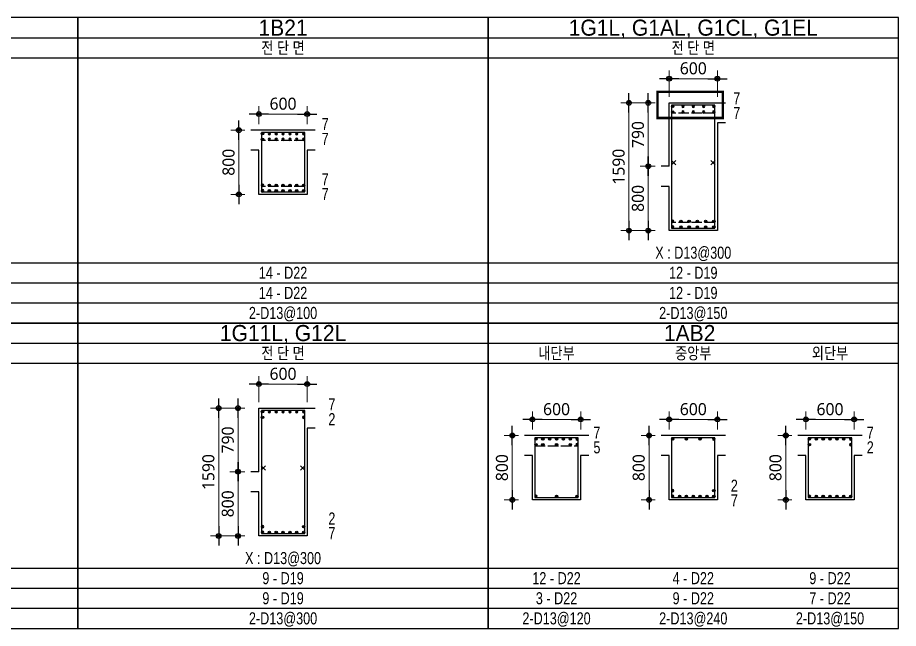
# Model space of a CAD drawing. Header units: millimetres. Extents: x 350420 to 672135, y -312840 to -44390.
# Drawn here: x 569840 to 580790, y -94550 to -86950 of the extents above; entities that cross this region are included whole.
import ezdxf
from ezdxf.enums import TextEntityAlignment as Align

# ---------------------------------------------------------------- set-up
doc = ezdxf.new("R2010")
doc.units = ezdxf.units.MM
doc.header["$LTSCALE"] = 65
doc.linetypes.add('HID', pattern=[2.5, 2, -0.5])
doc.layers.get('Defpoints').update_dxf_attribs({"color": 145})
for name, color, linetype in [('BAR', 2, 'Continuous'), ('BAR1', 3, 'Continuous'), ('BAR2', 3, 'HID'), ('BARR', 1, 'Continuous'), ('DIM', 7, 'Continuous'), ('LINE', 7, 'Continuous'), ('보', 4, 'Continuous')]:
    doc.layers.add(name, color=color, linetype=linetype)
doc.layers.add('TEXT', color=3, linetype='Continuous', lineweight=9)
doc.styles.add('돋음', font='Dotum.ttf')
doc.styles.add('맑은고딕', font='malgun.ttf')
doc.dimstyles.new('DIM_30', dxfattribs={"dimscale": 30, "dimtxt": 3, "dimasz": 1.2, "dimexe": 2, "dimexo": 1.5, "dimgap": 1, "dimtad": 1, "dimdec": 0, "dimdsep": 46, "dimtxsty": '맑은고딕', "dimblk1": 'DIMDOT', "dimblk2": 'DIMDOT', "dimsah": 1, "dimcen": 1, "dimdle": 2, "dimclrd": 7, "dimclre": 7, "dimclrt": 3, "dimadec": 0, "dimazin": 0, "dimtfac": 1, "dimtdec": 0, "dimtix": 1, "dimtmove": 2, "dimatfit": 3, "dimldrblk": 'DIMDOT', "dimfxl": 0, "dimtolj": 1, "dimarcsym": 0})

# ---------------------------------------------------------------- blocks, each defined once
blk = doc.blocks.new('DIMDOT')
at = {"layer": 'DIM', "linetype": 'Continuous'}
blk.add_line((-2, 0), (2, 0), dxfattribs=at)
for radius in [0.5, 0.25]:
    blk.add_circle((0, 0), radius, dxfattribs=at)
blk = doc.blocks.new('*D211')
at = {"layer": 'Defpoints', "color": 0, "transparency": 16777216}
for p in [(56609, -34274), (56609, -34474), (57209, -34474)]:
    blk.add_point(p, dxfattribs=at)
at = {"layer": 'DIM', "color": 7, "lineweight": -2, "transparency": 16777216}
for p, q in [((56609, -34399), (56609, -34174)), ((57209, -34399), (57209, -34174)), ((57149, -34274), (56669, -34274))]:
    blk.add_line(p, q, dxfattribs=at)
at = {"layer": 'DIM', "color": 7, "lineweight": -2, "transparency": 16777216, "xscale": 60, "yscale": 60, "zscale": 60, "rotation": 180}
blk.add_blockref('DIMDOT', (56609, -34274), dxfattribs=at)
at = {"layer": 'DIM', "color": 7, "lineweight": -2, "transparency": 16777216, "xscale": 60, "yscale": 60, "zscale": 60}
blk.add_blockref('DIMDOT', (57209, -34274), dxfattribs=at)
at = {"layer": 'DIM', "color": 3, "transparency": 16777216, "insert": (56909, -34146), "char_height": 150, "attachment_point": 5, "style": '맑은고딕'}
blk.add_mtext('\\A1;600', dxfattribs=at)
blk = doc.blocks.new('*D212')
at = {"layer": 'Defpoints', "color": 0, "transparency": 16777216}
for p in [(56509, -34474), (56359, -35274), (56509, -35274)]:
    blk.add_point(p, dxfattribs=at)
at = {"layer": 'DIM', "color": 7, "lineweight": -2, "transparency": 16777216}
for p, q in [((56434, -34474), (56259, -34474)), ((56359, -34534), (56359, -35214)), ((56434, -35274), (56259, -35274))]:
    blk.add_line(p, q, dxfattribs=at)
at = {"layer": 'DIM', "color": 7, "lineweight": -2, "transparency": 16777216, "xscale": 60, "yscale": 60, "zscale": 60}
for p, rotation in [((56359, -34474), 90), ((56359, -35274), 270)]:
    blk.add_blockref('DIMDOT', p, dxfattribs=dict(at, rotation=rotation))
at = {"layer": 'DIM', "color": 3, "transparency": 16777216, "insert": (56232, -34874), "char_height": 150, "attachment_point": 5, "rotation": 90, "style": '맑은고딕'}
blk.add_mtext('\\A1;800', dxfattribs=at)
blk = doc.blocks.new('BAR')
at = {"layer": 'BARR'}
h = blk.add_hatch(color=256, dxfattribs=at)
edge = h.paths.add_edge_path()
edge.add_arc((0, 0), 15, 0, 360)
blk.add_circle((0, 0), 15, dxfattribs=at)
blk = doc.blocks.new('*D219')
at = {"layer": 'Defpoints', "color": 0, "transparency": 16777216}
for p in [(65190, -34274), (65190, -34474), (65790, -34474)]:
    blk.add_point(p, dxfattribs=at)
at = {"layer": 'DIM', "color": 7, "lineweight": -2, "transparency": 16777216}
for p, q in [((65190, -34399), (65190, -34174)), ((65790, -34399), (65790, -34174)), ((65730, -34274), (65250, -34274))]:
    blk.add_line(p, q, dxfattribs=at)
at = {"layer": 'DIM', "color": 7, "lineweight": -2, "transparency": 16777216, "xscale": 60, "yscale": 60, "zscale": 60, "rotation": 180}
blk.add_blockref('DIMDOT', (65190, -34274), dxfattribs=at)
at = {"layer": 'DIM', "color": 7, "lineweight": -2, "transparency": 16777216, "xscale": 60, "yscale": 60, "zscale": 60}
blk.add_blockref('DIMDOT', (65790, -34274), dxfattribs=at)
at = {"layer": 'DIM', "color": 3, "transparency": 16777216, "insert": (65490, -34146), "char_height": 150, "attachment_point": 5, "style": '맑은고딕'}
blk.add_mtext('\\A1;600', dxfattribs=at)
blk = doc.blocks.new('*D220')
at = {"layer": 'Defpoints', "color": 0, "transparency": 16777216}
for p in [(65090, -34474), (64940, -35274), (65090, -35274)]:
    blk.add_point(p, dxfattribs=at)
at = {"layer": 'DIM', "color": 7, "lineweight": -2, "transparency": 16777216}
for p, q in [((65015, -34474), (64840, -34474)), ((64940, -34534), (64940, -35214)), ((65015, -35274), (64840, -35274))]:
    blk.add_line(p, q, dxfattribs=at)
at = {"layer": 'DIM', "color": 7, "lineweight": -2, "transparency": 16777216, "xscale": 60, "yscale": 60, "zscale": 60}
for p, rotation in [((64940, -34474), 90), ((64940, -35274), 270)]:
    blk.add_blockref('DIMDOT', p, dxfattribs=dict(at, rotation=rotation))
at = {"layer": 'DIM', "color": 3, "transparency": 16777216, "insert": (64813, -34874), "char_height": 150, "attachment_point": 5, "rotation": 90, "style": '맑은고딕'}
blk.add_mtext('\\A1;800', dxfattribs=at)
blk = doc.blocks.new('*D215')
at = {"layer": 'Defpoints', "color": 0, "transparency": 16777216}
for p in [(73425, -33834), (73425, -34134), (74025, -34134)]:
    blk.add_point(p, dxfattribs=at)
at = {"layer": 'DIM', "color": 7, "lineweight": -2, "transparency": 16777216}
for p, q in [((73425, -34059), (73425, -33734)), ((73965, -33834), (73485, -33834)), ((74025, -34059), (74025, -33734))]:
    blk.add_line(p, q, dxfattribs=at)
at = {"layer": 'DIM', "color": 7, "lineweight": -2, "transparency": 16777216, "xscale": 60, "yscale": 60, "zscale": 60, "rotation": 180}
blk.add_blockref('DIMDOT', (73425, -33834), dxfattribs=at)
at = {"layer": 'DIM', "color": 7, "lineweight": -2, "transparency": 16777216, "xscale": 60, "yscale": 60, "zscale": 60}
blk.add_blockref('DIMDOT', (74025, -33834), dxfattribs=at)
at = {"layer": 'DIM', "color": 3, "transparency": 16777216, "insert": (73725, -33706), "char_height": 150, "attachment_point": 5, "style": '맑은고딕'}
blk.add_mtext('\\A1;600', dxfattribs=at)
blk = doc.blocks.new('*D216')
at = {"layer": 'Defpoints', "color": 0, "transparency": 16777216}
for p in [(73325, -34134), (72925, -35724), (73325, -35724)]:
    blk.add_point(p, dxfattribs=at)
at = {"layer": 'DIM', "color": 7, "lineweight": -2, "transparency": 16777216}
for p, q in [((73250, -34134), (72825, -34134)), ((72925, -34194), (72925, -35664)), ((73250, -35724), (72825, -35724))]:
    blk.add_line(p, q, dxfattribs=at)
at = {"layer": 'DIM', "color": 7, "lineweight": -2, "transparency": 16777216, "xscale": 60, "yscale": 60, "zscale": 60}
for p, rotation in [((72925, -34134), 90), ((72925, -35724), 270)]:
    blk.add_blockref('DIMDOT', p, dxfattribs=dict(at, rotation=rotation))
at = {"layer": 'DIM', "color": 3, "transparency": 16777216, "insert": (72797, -34929), "char_height": 150, "attachment_point": 5, "rotation": 90, "style": '맑은고딕'}
blk.add_mtext('\\A1;1590', dxfattribs=at)
blk = doc.blocks.new('A$C16F83978')
at = {"layer": 'BAR1'}
for p, q in [((-27, -27), (27, 27)), ((27, -27), (-27, 27))]:
    blk.add_line(p, q, dxfattribs=at)
blk = doc.blocks.new('*D237')
at = {"layer": 'Defpoints', "color": 0, "transparency": 16777216}
for p in [(73325, -34924), (73165, -35724), (73325, -35724)]:
    blk.add_point(p, dxfattribs=at)
at = {"layer": 'DIM', "color": 7, "lineweight": -2, "transparency": 16777216}
for p, q in [((73250, -34924), (73065, -34924)), ((73165, -34984), (73165, -35664)), ((73250, -35724), (73065, -35724))]:
    blk.add_line(p, q, dxfattribs=at)
at = {"layer": 'DIM', "color": 7, "lineweight": -2, "transparency": 16777216, "xscale": 60, "yscale": 60, "zscale": 60}
for p, rotation in [((73165, -34924), 90), ((73165, -35724), 270)]:
    blk.add_blockref('DIMDOT', p, dxfattribs=dict(at, rotation=rotation))
at = {"layer": 'DIM', "color": 3, "transparency": 16777216, "insert": (73037, -35324), "char_height": 150, "attachment_point": 5, "rotation": 90, "style": '맑은고딕'}
blk.add_mtext('\\A1;800', dxfattribs=at)
blk = doc.blocks.new('*D238')
at = {"layer": 'Defpoints', "color": 0, "transparency": 16777216}
for p in [(73165, -34134), (73325, -34134), (73325, -34924)]:
    blk.add_point(p, dxfattribs=at)
at = {"layer": 'DIM', "color": 7, "lineweight": -2, "transparency": 16777216}
for p, q in [((73250, -34134), (73065, -34134)), ((73165, -34864), (73165, -34194)), ((73250, -34924), (73065, -34924))]:
    blk.add_line(p, q, dxfattribs=at)
at = {"layer": 'DIM', "color": 7, "lineweight": -2, "transparency": 16777216, "xscale": 60, "yscale": 60, "zscale": 60}
for p, rotation in [((73165, -34134), 90), ((73165, -34924), 270)]:
    blk.add_blockref('DIMDOT', p, dxfattribs=dict(at, rotation=rotation))
at = {"layer": 'DIM', "color": 3, "transparency": 16777216, "insert": (73037, -34529), "char_height": 150, "attachment_point": 5, "rotation": 90, "style": '맑은고딕'}
blk.add_mtext('\\A1;790', dxfattribs=at)
blk = doc.blocks.new('*D217')
at = {"layer": 'Defpoints', "color": 0, "transparency": 16777216}
for p in [(56609, -41503), (56609, -41703), (57209, -41703)]:
    blk.add_point(p, dxfattribs=at)
at = {"layer": 'DIM', "color": 7, "lineweight": -2, "transparency": 16777216}
for p, q in [((56609, -41628), (56609, -41403)), ((57209, -41628), (57209, -41403)), ((57149, -41503), (56669, -41503))]:
    blk.add_line(p, q, dxfattribs=at)
at = {"layer": 'DIM', "color": 7, "lineweight": -2, "transparency": 16777216, "xscale": 60, "yscale": 60, "zscale": 60, "rotation": 180}
blk.add_blockref('DIMDOT', (56609, -41503), dxfattribs=at)
at = {"layer": 'DIM', "color": 7, "lineweight": -2, "transparency": 16777216, "xscale": 60, "yscale": 60, "zscale": 60}
blk.add_blockref('DIMDOT', (57209, -41503), dxfattribs=at)
at = {"layer": 'DIM', "color": 3, "transparency": 16777216, "insert": (56909, -41376), "char_height": 150, "attachment_point": 5, "style": '맑은고딕'}
blk.add_mtext('\\A1;600', dxfattribs=at)
blk = doc.blocks.new('*D218')
at = {"layer": 'Defpoints', "color": 0, "transparency": 16777216}
for p in [(56509, -41703), (56359, -42503), (56509, -42503)]:
    blk.add_point(p, dxfattribs=at)
at = {"layer": 'DIM', "color": 7, "lineweight": -2, "transparency": 16777216}
for p, q in [((56434, -41703), (56259, -41703)), ((56359, -41763), (56359, -42443)), ((56434, -42503), (56259, -42503))]:
    blk.add_line(p, q, dxfattribs=at)
at = {"layer": 'DIM', "color": 7, "lineweight": -2, "transparency": 16777216, "xscale": 60, "yscale": 60, "zscale": 60}
for p, rotation in [((56359, -41703), 90), ((56359, -42503), 270)]:
    blk.add_blockref('DIMDOT', p, dxfattribs=dict(at, rotation=rotation))
at = {"layer": 'DIM', "color": 3, "transparency": 16777216, "insert": (56232, -42103), "char_height": 150, "attachment_point": 5, "rotation": 90, "style": '맑은고딕'}
blk.add_mtext('\\A1;800', dxfattribs=at)
blk = doc.blocks.new('*D246')
at = {"layer": 'Defpoints', "color": 0, "transparency": 16777216}
for p in [(65190, -41063), (65190, -41363), (65790, -41363)]:
    blk.add_point(p, dxfattribs=at)
at = {"layer": 'DIM', "color": 7, "lineweight": -2, "transparency": 16777216}
for p, q in [((65190, -41288), (65190, -40963)), ((65790, -41288), (65790, -40963)), ((65730, -41063), (65250, -41063))]:
    blk.add_line(p, q, dxfattribs=at)
at = {"layer": 'DIM', "color": 7, "lineweight": -2, "transparency": 16777216, "xscale": 60, "yscale": 60, "zscale": 60, "rotation": 180}
blk.add_blockref('DIMDOT', (65190, -41063), dxfattribs=at)
at = {"layer": 'DIM', "color": 7, "lineweight": -2, "transparency": 16777216, "xscale": 60, "yscale": 60, "zscale": 60}
blk.add_blockref('DIMDOT', (65790, -41063), dxfattribs=at)
at = {"layer": 'DIM', "color": 3, "transparency": 16777216, "insert": (65490, -40936), "char_height": 150, "attachment_point": 5, "style": '맑은고딕'}
blk.add_mtext('\\A1;600', dxfattribs=at)
blk = doc.blocks.new('*D239')
at = {"layer": 'Defpoints', "color": 0, "transparency": 16777216}
for p in [(65090, -41363), (64690, -42953), (65090, -42953)]:
    blk.add_point(p, dxfattribs=at)
at = {"layer": 'DIM', "color": 7, "lineweight": -2, "transparency": 16777216}
for p, q in [((65015, -41363), (64590, -41363)), ((64690, -41423), (64690, -42893)), ((65015, -42953), (64590, -42953))]:
    blk.add_line(p, q, dxfattribs=at)
at = {"layer": 'DIM', "color": 7, "lineweight": -2, "transparency": 16777216, "xscale": 60, "yscale": 60, "zscale": 60}
for p, rotation in [((64690, -41363), 90), ((64690, -42953), 270)]:
    blk.add_blockref('DIMDOT', p, dxfattribs=dict(at, rotation=rotation))
at = {"layer": 'DIM', "color": 3, "transparency": 16777216, "insert": (64562, -42158), "char_height": 150, "attachment_point": 5, "rotation": 90, "style": '맑은고딕'}
blk.add_mtext('\\A1;1590', dxfattribs=at)
blk = doc.blocks.new('*D240')
at = {"layer": 'Defpoints', "color": 0, "transparency": 16777216}
for p in [(65090, -42153), (64930, -42953), (65090, -42953)]:
    blk.add_point(p, dxfattribs=at)
at = {"layer": 'DIM', "color": 7, "lineweight": -2, "transparency": 16777216}
for p, q in [((65015, -42153), (64830, -42153)), ((64930, -42213), (64930, -42893)), ((65015, -42953), (64830, -42953))]:
    blk.add_line(p, q, dxfattribs=at)
at = {"layer": 'DIM', "color": 7, "lineweight": -2, "transparency": 16777216, "xscale": 60, "yscale": 60, "zscale": 60}
for p, rotation in [((64930, -42153), 90), ((64930, -42953), 270)]:
    blk.add_blockref('DIMDOT', p, dxfattribs=dict(at, rotation=rotation))
at = {"layer": 'DIM', "color": 3, "transparency": 16777216, "insert": (64803, -42553), "char_height": 150, "attachment_point": 5, "rotation": 90, "style": '맑은고딕'}
blk.add_mtext('\\A1;800', dxfattribs=at)
blk = doc.blocks.new('*D241')
at = {"layer": 'Defpoints', "color": 0, "transparency": 16777216}
for p in [(64930, -41363), (65090, -41363), (65090, -42153)]:
    blk.add_point(p, dxfattribs=at)
at = {"layer": 'DIM', "color": 7, "lineweight": -2, "transparency": 16777216}
for p, q in [((65015, -41363), (64830, -41363)), ((64930, -42093), (64930, -41423)), ((65015, -42153), (64830, -42153))]:
    blk.add_line(p, q, dxfattribs=at)
at = {"layer": 'DIM', "color": 7, "lineweight": -2, "transparency": 16777216, "xscale": 60, "yscale": 60, "zscale": 60}
for p, rotation in [((64930, -41363), 90), ((64930, -42153), 270)]:
    blk.add_blockref('DIMDOT', p, dxfattribs=dict(at, rotation=rotation))
at = {"layer": 'DIM', "color": 3, "transparency": 16777216, "insert": (64803, -41758), "char_height": 150, "attachment_point": 5, "rotation": 90, "style": '맑은고딕'}
blk.add_mtext('\\A1;790', dxfattribs=at)
blk = doc.blocks.new('*D227')
at = {"layer": 'Defpoints', "color": 0, "transparency": 16777216}
for p in [(71725, -41503), (71725, -41703), (72325, -41703)]:
    blk.add_point(p, dxfattribs=at)
at = {"layer": 'DIM', "color": 7, "lineweight": -2, "transparency": 16777216}
for p, q in [((71725, -41628), (71725, -41403)), ((72325, -41628), (72325, -41403)), ((72265, -41503), (71785, -41503))]:
    blk.add_line(p, q, dxfattribs=at)
at = {"layer": 'DIM', "color": 7, "lineweight": -2, "transparency": 16777216, "xscale": 60, "yscale": 60, "zscale": 60, "rotation": 180}
blk.add_blockref('DIMDOT', (71725, -41503), dxfattribs=at)
at = {"layer": 'DIM', "color": 7, "lineweight": -2, "transparency": 16777216, "xscale": 60, "yscale": 60, "zscale": 60}
blk.add_blockref('DIMDOT', (72325, -41503), dxfattribs=at)
at = {"layer": 'DIM', "color": 3, "transparency": 16777216, "insert": (72025, -41376), "char_height": 150, "attachment_point": 5, "style": '맑은고딕'}
blk.add_mtext('\\A1;600', dxfattribs=at)
blk = doc.blocks.new('*D228')
at = {"layer": 'Defpoints', "color": 0, "transparency": 16777216}
for p in [(71625, -41703), (71475, -42503), (71625, -42503)]:
    blk.add_point(p, dxfattribs=at)
at = {"layer": 'DIM', "color": 7, "lineweight": -2, "transparency": 16777216}
for p, q in [((71550, -41703), (71375, -41703)), ((71475, -41763), (71475, -42443)), ((71550, -42503), (71375, -42503))]:
    blk.add_line(p, q, dxfattribs=at)
at = {"layer": 'DIM', "color": 7, "lineweight": -2, "transparency": 16777216, "xscale": 60, "yscale": 60, "zscale": 60}
for p, rotation in [((71475, -41703), 90), ((71475, -42503), 270)]:
    blk.add_blockref('DIMDOT', p, dxfattribs=dict(at, rotation=rotation))
at = {"layer": 'DIM', "color": 3, "transparency": 16777216, "insert": (71347, -42103), "char_height": 150, "attachment_point": 5, "rotation": 90, "style": '맑은고딕'}
blk.add_mtext('\\A1;800', dxfattribs=at)
blk = doc.blocks.new('*D229')
at = {"layer": 'Defpoints', "color": 0, "transparency": 16777216}
for p in [(73425, -41503), (73425, -41703), (74025, -41703)]:
    blk.add_point(p, dxfattribs=at)
at = {"layer": 'DIM', "color": 7, "lineweight": -2, "transparency": 16777216}
for p, q in [((73425, -41628), (73425, -41403)), ((74025, -41628), (74025, -41403)), ((73965, -41503), (73485, -41503))]:
    blk.add_line(p, q, dxfattribs=at)
at = {"layer": 'DIM', "color": 7, "lineweight": -2, "transparency": 16777216, "xscale": 60, "yscale": 60, "zscale": 60, "rotation": 180}
blk.add_blockref('DIMDOT', (73425, -41503), dxfattribs=at)
at = {"layer": 'DIM', "color": 7, "lineweight": -2, "transparency": 16777216, "xscale": 60, "yscale": 60, "zscale": 60}
blk.add_blockref('DIMDOT', (74025, -41503), dxfattribs=at)
at = {"layer": 'DIM', "color": 3, "transparency": 16777216, "insert": (73725, -41376), "char_height": 150, "attachment_point": 5, "style": '맑은고딕'}
blk.add_mtext('\\A1;600', dxfattribs=at)
blk = doc.blocks.new('*D230')
at = {"layer": 'Defpoints', "color": 0, "transparency": 16777216}
for p in [(73325, -41703), (73175, -42503), (73325, -42503)]:
    blk.add_point(p, dxfattribs=at)
at = {"layer": 'DIM', "color": 7, "lineweight": -2, "transparency": 16777216}
for p, q in [((73250, -41703), (73075, -41703)), ((73175, -41763), (73175, -42443)), ((73250, -42503), (73075, -42503))]:
    blk.add_line(p, q, dxfattribs=at)
at = {"layer": 'DIM', "color": 7, "lineweight": -2, "transparency": 16777216, "xscale": 60, "yscale": 60, "zscale": 60}
for p, rotation in [((73175, -41703), 90), ((73175, -42503), 270)]:
    blk.add_blockref('DIMDOT', p, dxfattribs=dict(at, rotation=rotation))
at = {"layer": 'DIM', "color": 3, "transparency": 16777216, "insert": (73047, -42103), "char_height": 150, "attachment_point": 5, "rotation": 90, "style": '맑은고딕'}
blk.add_mtext('\\A1;800', dxfattribs=at)
blk = doc.blocks.new('*D231')
at = {"layer": 'Defpoints', "color": 0, "transparency": 16777216}
for p in [(75125, -41503), (75125, -41703), (75725, -41703)]:
    blk.add_point(p, dxfattribs=at)
at = {"layer": 'DIM', "color": 7, "lineweight": -2, "transparency": 16777216}
for p, q in [((75125, -41628), (75125, -41403)), ((75725, -41628), (75725, -41403)), ((75665, -41503), (75185, -41503))]:
    blk.add_line(p, q, dxfattribs=at)
at = {"layer": 'DIM', "color": 7, "lineweight": -2, "transparency": 16777216, "xscale": 60, "yscale": 60, "zscale": 60, "rotation": 180}
blk.add_blockref('DIMDOT', (75125, -41503), dxfattribs=at)
at = {"layer": 'DIM', "color": 7, "lineweight": -2, "transparency": 16777216, "xscale": 60, "yscale": 60, "zscale": 60}
blk.add_blockref('DIMDOT', (75725, -41503), dxfattribs=at)
at = {"layer": 'DIM', "color": 3, "transparency": 16777216, "insert": (75425, -41376), "char_height": 150, "attachment_point": 5, "style": '맑은고딕'}
blk.add_mtext('\\A1;600', dxfattribs=at)
blk = doc.blocks.new('*D232')
at = {"layer": 'Defpoints', "color": 0, "transparency": 16777216}
for p in [(75025, -41703), (74875, -42503), (75025, -42503)]:
    blk.add_point(p, dxfattribs=at)
at = {"layer": 'DIM', "color": 7, "lineweight": -2, "transparency": 16777216}
for p, q in [((74950, -41703), (74775, -41703)), ((74875, -41763), (74875, -42443)), ((74950, -42503), (74775, -42503))]:
    blk.add_line(p, q, dxfattribs=at)
at = {"layer": 'DIM', "color": 7, "lineweight": -2, "transparency": 16777216, "xscale": 60, "yscale": 60, "zscale": 60}
for p, rotation in [((74875, -41703), 90), ((74875, -42503), 270)]:
    blk.add_blockref('DIMDOT', p, dxfattribs=dict(at, rotation=rotation))
at = {"layer": 'DIM', "color": 3, "transparency": 16777216, "insert": (74747, -42103), "char_height": 150, "attachment_point": 5, "rotation": 90, "style": '맑은고딕'}
blk.add_mtext('\\A1;800', dxfattribs=at)
blk = doc.blocks.new('1B20')
at = {"layer": 'BAR1'}
blk.add_lwpolyline([(2280, 1630), (2820, 1630), (2820, 2370), (2280, 2370)], close=True, dxfattribs=at)
at = {"layer": 'BAR2'}
for p, q in [((2280, 2271), (2820, 2271)), ((2280, 1700), (2820, 1700))]:
    blk.add_line(p, q, dxfattribs=at)
at = {"layer": 'LINE', "color": 4}
for p, q in [((0, 3550), (5100, 3550)), ((0, 500), (5100, 500)), ((0, 250), (5100, 250))]:
    blk.add_line(p, q, dxfattribs=at)
at = {"layer": 'LINE'}
for p, q in [((0, 3300), (5100, 3300)), ((0, 750), (5100, 750))]:
    blk.add_line(p, q, dxfattribs=at)
blk.add_lwpolyline([(0, 3800), (0, 0), (5100, 0), (5100, 3800)], close=True, dxfattribs=at)
at = {"layer": '보'}
blk.add_line((2950, 2400), (2150, 2400), dxfattribs=at)
blk.add_lwpolyline([(2950, 2150), (2850, 2150), (2850, 1600), (2250, 1600), (2250, 2150), (2150, 2150)], dxfattribs=at)
at = {"layer": 'BAR'}
for p in [(2294.5, 2355.5), (2294.5, 2285.5)]:
    blk.add_blockref('BAR', p, dxfattribs=at)
at = {"layer": 'BAR', "xscale": -1}
for p in [(2396.7, 2355.5), (2396.7, 2285.5), (2498.9, 2355.5), (2498.9, 2285.5), (2601.1, 2355.5), (2601.1, 2285.5), (2703.3, 2355.5), (2703.3, 2285.5), (2805.5, 2355.5), (2805.5, 2285.5)]:
    blk.add_blockref('BAR', p, dxfattribs=at)
at = {"layer": 'BAR', "xscale": -1, "rotation": 180}
for p in [(2294.5, 1714.5), (2294.5, 1644.5)]:
    blk.add_blockref('BAR', p, dxfattribs=at)
at = {"layer": 'BAR', "rotation": 180.0000000000014}
for p in [(2396.7, 1714.5), (2396.7, 1644.5), (2498.9, 1714.5), (2498.9, 1644.5), (2601.1, 1714.5), (2601.1, 1644.5), (2703.3, 1714.5), (2703.3, 1644.5), (2805.5, 1714.5), (2805.5, 1644.5)]:
    blk.add_blockref('BAR', p, dxfattribs=at)
at = {"layer": 'TEXT', "color": 6, "style": '돋음'}
blk.add_text('1B20', height=200, dxfattribs=at).set_placement((2550, 3675), align=Align.MIDDLE_CENTER)
at = {"layer": 'TEXT', "style": '돋음', "width": 0.8}
for s, p in [('전 단 면', (2550, 3425)), ('12 - D22', (2550, 625)), ('12 - D22', (2550, 375)), ('2-D13@120', (2550, 125))]:
    blk.add_text(s, height=150, dxfattribs=at).set_placement(p, align=Align.MIDDLE_CENTER)
at = {"layer": 'TEXT', "color": 1, "style": '돋음', "width": 0.8}
for p in [(3069, 2474.4), (3069, 2291.1), (3069, 1783.8), (3069, 1600.4)]:
    blk.add_text('6', height=150, dxfattribs=at).set_placement(p, align=Align.MIDDLE_CENTER)
at = {"layer": 'DIM'}
for base, p1, p2, angle, picture, middle in [((2250, 2600), (2850, 2400), (2250, 2400), 180, '*D211', (2550, 2727.5)), ((2000, 1600), (2150, 2400), (2150, 1600), 270, '*D212', (1872.5, 2000))]:
    dim = blk.add_linear_dim(base=base, p1=p1, p2=p2, angle=angle, dimstyle='DIM_30', override={"dimscale": 50}, dxfattribs=at)
    dim.commit()
    dim.dimension.update_dxf_attribs({"geometry": picture, "text_midpoint": middle, "insert": (-54359.4, 36873.9)})
blk = doc.blocks.new('1B21')
at = {"layer": 'BAR1'}
blk.add_lwpolyline([(2280, 1630), (2820, 1630), (2820, 2370), (2280, 2370)], close=True, dxfattribs=at)
at = {"layer": 'BAR2'}
for p, q in [((2820, 2271), (2280, 2271)), ((2820, 1700), (2280, 1700))]:
    blk.add_line(p, q, dxfattribs=at)
at = {"layer": 'LINE', "color": 4}
for p, q in [((0, 3550), (5100, 3550)), ((0, 500), (5100, 500)), ((0, 250), (5100, 250))]:
    blk.add_line(p, q, dxfattribs=at)
at = {"layer": 'LINE'}
for p, q in [((0, 3300), (5100, 3300)), ((0, 750), (5100, 750))]:
    blk.add_line(p, q, dxfattribs=at)
blk.add_lwpolyline([(0, 3800), (0, 0), (5100, 0), (5100, 3800)], close=True, dxfattribs=at)
at = {"layer": '보'}
blk.add_line((2950, 2400), (2150, 2400), dxfattribs=at)
blk.add_lwpolyline([(2950, 2150), (2850, 2150), (2850, 1600), (2250, 1600), (2250, 2150), (2150, 2150)], dxfattribs=at)
at = {"layer": 'BAR'}
for p in [(2294.5, 2355.5), (2294.5, 2285.5)]:
    blk.add_blockref('BAR', p, dxfattribs=at)
at = {"layer": 'BAR', "xscale": -1}
for p in [(2379.7, 2355.5), (2379.7, 2285.5), (2464.8, 2355.5), (2464.8, 2285.5), (2550, 2355.5), (2550, 2285.5), (2635.2, 2355.5), (2635.2, 2285.5), (2720.3, 2355.5), (2720.3, 2285.5), (2805.5, 2355.5), (2805.5, 2285.5)]:
    blk.add_blockref('BAR', p, dxfattribs=at)
at = {"layer": 'BAR', "xscale": -1, "rotation": 180}
for p in [(2294.5, 1714.5), (2294.5, 1644.5)]:
    blk.add_blockref('BAR', p, dxfattribs=at)
at = {"layer": 'BAR', "rotation": 180.0000000000014}
for p in [(2379.7, 1714.5), (2379.7, 1644.5), (2464.8, 1714.5), (2464.8, 1644.5), (2550, 1714.5), (2550, 1644.5), (2635.2, 1714.5), (2635.2, 1644.5), (2720.3, 1714.5), (2720.3, 1644.5), (2805.5, 1714.5), (2805.5, 1644.5)]:
    blk.add_blockref('BAR', p, dxfattribs=at)
at = {"layer": 'TEXT', "color": 6, "style": '돋음'}
blk.add_text('1B21', height=200, dxfattribs=at).set_placement((2550, 3675), align=Align.MIDDLE_CENTER)
at = {"layer": 'TEXT', "style": '돋음', "width": 0.8}
for s, p in [('전 단 면', (2550, 3425)), ('14 - D22', (2550, 625)), ('14 - D22', (2550, 375)), ('2-D13@100', (2550, 125))]:
    blk.add_text(s, height=150, dxfattribs=at).set_placement(p, align=Align.MIDDLE_CENTER)
at = {"layer": 'TEXT', "color": 1, "style": '돋음', "width": 0.8}
for p in [(3073.1, 2474.4), (3073.1, 2291.1), (3073.1, 1786.9), (3073.1, 1603.6)]:
    blk.add_text('7', height=150, dxfattribs=at).set_placement(p, align=Align.MIDDLE_CENTER)
at = {"layer": 'DIM'}
for base, p1, p2, angle, picture, middle in [((2250, 2600), (2850, 2400), (2250, 2400), 180, '*D219', (2550, 2727.5)), ((2000, 1600), (2150, 2400), (2150, 1600), 270, '*D220', (1872.5, 2000))]:
    dim = blk.add_linear_dim(base=base, p1=p1, p2=p2, angle=angle, dimstyle='DIM_30', override={"dimscale": 50}, dxfattribs=at)
    dim.commit()
    dim.dimension.update_dxf_attribs({"geometry": picture, "text_midpoint": middle, "insert": (-62940, 36873.9)})
blk = doc.blocks.new('1G1L')
at = {"layer": 'BAR1'}
blk.add_lwpolyline([(2280, 1180), (2820, 1180), (2820, 2710), (2280, 2710)], close=True, dxfattribs=at)
at = {"layer": 'BAR2'}
for p, q in [((2820, 2611), (2280, 2611)), ((2820, 1250), (2280, 1250))]:
    blk.add_line(p, q, dxfattribs=at)
at = {"layer": 'LINE', "color": 4}
for p, q in [((0, 3550), (5100, 3550)), ((0, 500), (5100, 500)), ((0, 250), (5100, 250))]:
    blk.add_line(p, q, dxfattribs=at)
at = {"layer": 'LINE'}
for p, q in [((0, 3300), (5100, 3300)), ((0, 750), (5100, 750))]:
    blk.add_line(p, q, dxfattribs=at)
blk.add_lwpolyline([(0, 3800), (0, 0), (5100, 0), (5100, 3800)], close=True, dxfattribs=at)
at = {"layer": 'TEXT', "color": 2, "const_width": 30}
blk.add_lwpolyline([(2917.7, 2550.5), (2104.8, 2550.5), (2104.8, 2875.1), (2917.7, 2875.1)], close=True, dxfattribs=at)
at = {"layer": '보'}
for p, q in [((2250, 1950), (2150, 1950)), ((2250, 1700), (2150, 1700))]:
    blk.add_line(p, q, dxfattribs=at)
for points in [[(2250, 1950), (2250, 2740), (2950, 2740)], [(2950, 2490), (2850, 2490), (2850, 1150), (2250, 1150), (2250, 1700)]]:
    blk.add_lwpolyline(points, dxfattribs=at)
at = {"layer": 'BAR'}
for p in [(2294.5, 2695.5), (2294.5, 2625.5)]:
    blk.add_blockref('BAR', p, dxfattribs=at)
at = {"layer": 'BAR', "xscale": -1}
for p in [(2422.2, 2695.5), (2422.2, 2625.5), (2550, 2695.5), (2550, 2625.5), (2677.7, 2695.5), (2677.7, 2625.5), (2805.5, 2695.5), (2805.5, 2625.5)]:
    blk.add_blockref('BAR', p, dxfattribs=at)
at = {"layer": 'BAR', "xscale": -1, "rotation": 180}
for p in [(2294.5, 1264.5), (2294.5, 1194.5)]:
    blk.add_blockref('BAR', p, dxfattribs=at)
at = {"layer": 'BAR', "rotation": 179.9999999999907}
for p in [(2396.7, 1264.5), (2396.7, 1194.5), (2498.9, 1264.5), (2498.9, 1194.5), (2601.1, 1194.5), (2703.3, 1264.5), (2703.3, 1194.5), (2805.5, 1264.5), (2805.5, 1194.5)]:
    blk.add_blockref('BAR', p, dxfattribs=at)
at = {"layer": 'BAR1'}
blk.add_blockref('A$C16F83978', (2306.5, 1995), dxfattribs=at)
at = {"layer": 'BAR1', "xscale": -1}
blk.add_blockref('A$C16F83978', (2793.5, 1995), dxfattribs=at)
at = {"layer": 'BAR2', "rotation": 179.9999999999907}
blk.add_blockref('BAR', (2601.1, 1264.5), dxfattribs=at)
at = {"layer": 'TEXT', "color": 6, "style": '돋음'}
blk.add_text('1G1L, G1AL, G1CL, G1EL', height=200, dxfattribs=at).set_placement((2550, 3675), align=Align.MIDDLE_CENTER)
at = {"layer": 'TEXT', "style": '돋음', "width": 0.8}
for s, p in [('전 단 면', (2550, 3425)), ('X : D13@300', (2550, 875)), ('12 - D19', (2550, 625)), ('12 - D19', (2550, 375)), ('2-D13@150', (2550, 125))]:
    blk.add_text(s, height=150, dxfattribs=at).set_placement(p, align=Align.MIDDLE_CENTER)
at = {"layer": 'TEXT', "color": 1, "style": '돋음', "width": 0.8}
for p in [(3090.3, 2795.1), (3090.3, 2611.8)]:
    blk.add_text('7', height=150, dxfattribs=at).set_placement(p, align=Align.MIDDLE_CENTER)
at = {"layer": 'DIM'}
for base, p1, p2, angle, picture, middle in [((2250, 3040), (2850, 2740), (2250, 2740), 180, '*D215', (2550, 3167.5)), ((1750, 1150), (2150, 2740), (2150, 1150), 270, '*D216', (1622.1, 1945)), ((1990, 2740), (2150, 1950), (2150, 2740), 90, '*D238', (1862.5, 2345)), ((1990, 1150), (2150, 1950), (2150, 1150), 270, '*D237', (1862.5, 1550))]:
    dim = blk.add_linear_dim(base=base, p1=p1, p2=p2, angle=angle, dimstyle='DIM_30', override={"dimscale": 50}, dxfattribs=at)
    dim.commit()
    dim.dimension.update_dxf_attribs({"geometry": picture, "text_midpoint": middle, "insert": (-71174.7, 36873.9)})
blk = doc.blocks.new('1G1S')
at = {"layer": 'BAR1'}
blk.add_lwpolyline([(2280, 1630), (2820, 1630), (2820, 2370), (2280, 2370)], close=True, dxfattribs=at)
at = {"layer": 'LINE', "color": 4}
for p, q in [((0, 3550), (5100, 3550)), ((0, 500), (5100, 500)), ((0, 250), (5100, 250))]:
    blk.add_line(p, q, dxfattribs=at)
at = {"layer": 'LINE'}
for p, q in [((0, 3300), (5100, 3300)), ((0, 750), (5100, 750))]:
    blk.add_line(p, q, dxfattribs=at)
blk.add_lwpolyline([(0, 3800), (0, 0), (5100, 0), (5100, 3800)], close=True, dxfattribs=at)
at = {"layer": '보'}
blk.add_line((2950, 2400), (2150, 2400), dxfattribs=at)
blk.add_lwpolyline([(2950, 2150), (2850, 2150), (2850, 1600), (2250, 1600), (2250, 2150), (2150, 2150)], dxfattribs=at)
at = {"layer": 'BAR'}
blk.add_blockref('BAR', (2294.5, 2355.5), dxfattribs=at)
at = {"layer": 'BAR', "xscale": -1}
for p in [(2422.25, 2355.5), (2550, 2355.5), (2677.75, 2355.5), (2805.5, 2355.5)]:
    blk.add_blockref('BAR', p, dxfattribs=at)
at = {"layer": 'BAR', "xscale": -1, "rotation": 180}
blk.add_blockref('BAR', (2294.5, 1644.5), dxfattribs=at)
at = {"layer": 'BAR', "rotation": 180.0000000000014}
for p in [(2422.25, 1644.5), (2550, 1644.5), (2677.75, 1644.5), (2805.5, 1644.5)]:
    blk.add_blockref('BAR', p, dxfattribs=at)
at = {"layer": 'TEXT', "color": 6, "style": '돋음'}
blk.add_text('1G1S', height=200, dxfattribs=at).set_placement((2550, 3675), align=Align.MIDDLE_CENTER)
at = {"layer": 'TEXT', "style": '돋음', "width": 0.8}
for s, p in [('전 단 면', (2550, 3425)), ('5 - D22', (2550, 625)), ('5 - D22', (2550, 375)), ('2-D13@300', (2550, 125))]:
    blk.add_text(s, height=150, dxfattribs=at).set_placement(p, align=Align.MIDDLE_CENTER)
at = {"layer": 'DIM'}
for base, p1, p2, angle, picture, middle in [((2250, 2600), (2850, 2400), (2250, 2400), 180, '*D217', (2550, 2727.5)), ((2000, 1600), (2150, 2400), (2150, 1600), 270, '*D218', (1872.5, 2000))]:
    dim = blk.add_linear_dim(base=base, p1=p1, p2=p2, angle=angle, dimstyle='DIM_30', override={"dimscale": 50}, dxfattribs=at)
    dim.commit()
    dim.dimension.update_dxf_attribs({"geometry": picture, "text_midpoint": middle, "insert": (-54359.4, 44103.05)})
blk = doc.blocks.new('1G11L')
at = {"layer": 'BAR1'}
blk.add_lwpolyline([(2280, 1180), (2820, 1180), (2820, 2710), (2280, 2710)], close=True, dxfattribs=at)
at = {"layer": 'LINE', "color": 4}
for p, q in [((0, 3550), (5100, 3550)), ((0, 500), (5100, 500)), ((0, 250), (5100, 250))]:
    blk.add_line(p, q, dxfattribs=at)
at = {"layer": 'LINE'}
for p, q in [((0, 3300), (5100, 3300)), ((0, 750), (5100, 750))]:
    blk.add_line(p, q, dxfattribs=at)
blk.add_lwpolyline([(0, 3800), (0, 0), (5100, 0), (5100, 3800)], close=True, dxfattribs=at)
at = {"layer": '보'}
for p, q in [((2250, 1950), (2150, 1950)), ((2250, 1700), (2150, 1700))]:
    blk.add_line(p, q, dxfattribs=at)
for points in [[(2250, 1950), (2250, 2740), (2950, 2740)], [(2950, 2490), (2850, 2490), (2850, 1150), (2250, 1150), (2250, 1700)]]:
    blk.add_lwpolyline(points, dxfattribs=at)
at = {"layer": 'BAR'}
for p in [(2294.5, 2695.5), (2294.5, 2625.5)]:
    blk.add_blockref('BAR', p, dxfattribs=at)
at = {"layer": 'BAR', "xscale": -1}
for p in [(2379.7, 2695.5), (2464.8, 2695.5), (2550, 2695.5), (2635.2, 2695.5), (2720.3, 2695.5), (2805.5, 2695.5), (2805.5, 2625.5)]:
    blk.add_blockref('BAR', p, dxfattribs=at)
at = {"layer": 'BAR', "xscale": -1, "rotation": 180}
for p in [(2294.5, 1264.5), (2294.5, 1194.5)]:
    blk.add_blockref('BAR', p, dxfattribs=at)
at = {"layer": 'BAR', "rotation": 179.9999999999907}
for p in [(2379.7, 1194.5), (2464.8, 1194.5), (2550, 1194.5), (2635.2, 1194.5), (2720.3, 1194.5), (2805.5, 1264.5), (2805.5, 1194.5)]:
    blk.add_blockref('BAR', p, dxfattribs=at)
at = {"layer": 'BAR1'}
blk.add_blockref('A$C16F83978', (2306.5, 1995), dxfattribs=at)
at = {"layer": 'BAR1', "xscale": -1}
blk.add_blockref('A$C16F83978', (2793.5, 1995), dxfattribs=at)
at = {"layer": 'TEXT', "color": 6, "style": '돋음'}
blk.add_text('1G11L, G12L', height=200, dxfattribs=at).set_placement((2550, 3675), align=Align.MIDDLE_CENTER)
at = {"layer": 'TEXT', "style": '돋음', "width": 0.8}
for s, p in [('전 단 면', (2550, 3425)), ('X : D13@300', (2550, 875)), ('9 - D19', (2550, 625)), ('9 - D19', (2550, 375)), ('2-D13@300', (2550, 125))]:
    blk.add_text(s, height=150, dxfattribs=at).set_placement(p, align=Align.MIDDLE_CENTER)
at = {"layer": 'TEXT', "color": 1, "style": '돋음', "width": 0.8}
for s, p in [('7', (3156.9, 2786.5)), ('2', (3156.9, 2603.2)), ('2', (3156.9, 1367.6)), ('7', (3156.9, 1184.9))]:
    blk.add_text(s, height=150, dxfattribs=at).set_placement(p, align=Align.MIDDLE_CENTER)
at = {"layer": 'DIM'}
for base, p1, p2, angle, picture, middle in [((2250, 3040), (2850, 2740), (2250, 2740), 180, '*D246', (2550, 3167.5)), ((1750, 1150), (2150, 2740), (2150, 1150), 270, '*D239', (1622.1, 1945)), ((1990, 2740), (2150, 1950), (2150, 2740), 90, '*D241', (1862.5, 2345)), ((1990, 1150), (2150, 1950), (2150, 1150), 270, '*D240', (1862.5, 1550))]:
    dim = blk.add_linear_dim(base=base, p1=p1, p2=p2, angle=angle, dimstyle='DIM_30', override={"dimscale": 50}, dxfattribs=at)
    dim.commit()
    dim.dimension.update_dxf_attribs({"geometry": picture, "text_midpoint": middle, "insert": (-62940, 44103)})
blk = doc.blocks.new('1AB2')
at = {"layer": 'BAR1'}
for points in [[(580, 1630), (1120, 1630), (1120, 2370), (580, 2370)], [(2280, 1630), (2820, 1630), (2820, 2370), (2280, 2370)], [(3980, 1630), (4520, 1630), (4520, 2370), (3980, 2370)]]:
    blk.add_lwpolyline(points, close=True, dxfattribs=at)
at = {"layer": 'BAR2'}
blk.add_line((580, 2271), (1120, 2271), dxfattribs=at)
at = {"layer": 'LINE', "color": 4}
for p, q in [((0, 3550), (5100, 3550)), ((0, 500), (5100, 500)), ((0, 250), (5100, 250))]:
    blk.add_line(p, q, dxfattribs=at)
at = {"layer": 'LINE'}
for p, q in [((0, 3300), (5100, 3300)), ((0, 750), (5100, 750))]:
    blk.add_line(p, q, dxfattribs=at)
blk.add_lwpolyline([(0, 3800), (0, 0), (5100, 0), (5100, 3800)], close=True, dxfattribs=at)
at = {"layer": '보'}
for p, q in [((1250, 2400), (450, 2400)), ((2950, 2400), (2150, 2400)), ((4650, 2400), (3850, 2400))]:
    blk.add_line(p, q, dxfattribs=at)
for points in [[(1250, 2150), (1150, 2150), (1150, 1600), (550, 1600), (550, 2150), (450, 2150)], [(2950, 2150), (2850, 2150), (2850, 1600), (2250, 1600), (2250, 2150), (2150, 2150)], [(4650, 2150), (4550, 2150), (4550, 1600), (3950, 1600), (3950, 2150), (3850, 2150)]]:
    blk.add_lwpolyline(points, dxfattribs=at)
at = {"layer": 'BAR'}
for p in [(594.5, 2355.5), (594.5, 2285.5), (679.7, 2355.5), (679.7, 2285.5), (764.8, 2355.5), (850, 2355.5), (850, 2285.5), (935.2, 2355.5), (1020.3, 2355.5), (1020.3, 2285.5), (2294.5, 2355.5), (2464.8, 2355.5), (2635.2, 2355.5), (3994.5, 2355.5), (3994.5, 2285.5), (4079.7, 2355.5), (4164.8, 2355.5), (4250, 2355.5), (4335.2, 2355.5), (4420.3, 2355.5)]:
    blk.add_blockref('BAR', p, dxfattribs=at)
at = {"layer": 'BAR', "xscale": -1}
for p in [(1105.5, 2355.5), (1105.5, 2285.5), (2805.5, 2355.5), (4505.5, 2355.5), (4505.5, 2285.5)]:
    blk.add_blockref('BAR', p, dxfattribs=at)
at = {"layer": 'BAR', "xscale": -1, "rotation": 180}
for p in [(594.5, 1644.5), (2294.5, 1714.5), (2294.5, 1644.5), (3994.5, 1644.5)]:
    blk.add_blockref('BAR', p, dxfattribs=at)
at = {"layer": 'BAR', "rotation": 180.0000000000014}
for p in [(850, 1644.5), (1105.5, 1644.5), (2379.7, 1644.5), (2464.8, 1644.5), (2550, 1644.5), (2635.2, 1644.5), (2720.3, 1644.5), (2805.5, 1714.5), (2805.5, 1644.5), (4079.7, 1644.5), (4164.8, 1644.5), (4250, 1644.5), (4335.2, 1644.5), (4420.3, 1644.5), (4505.5, 1644.5)]:
    blk.add_blockref('BAR', p, dxfattribs=at)
at = {"layer": 'TEXT', "color": 6, "style": '돋음'}
blk.add_text('1AB2', height=200, dxfattribs=at).set_placement((2504.9, 3675), align=Align.MIDDLE_CENTER)
at = {"layer": 'TEXT', "style": '돋음', "width": 0.8}
for s, p in [('내단부', (850, 3425)), ('중앙부', (2550, 3425)), ('외단부', (4250, 3425)), ('12 - D22', (850, 625)), ('4 - D22', (2550, 625)), ('9 - D22', (4250, 625)), ('3 - D22', (850, 375)), ('9 - D22', (2550, 375)), ('7 - D22', (4250, 375)), ('2-D13@120', (850, 125)), ('2-D13@240', (2550, 125)), ('2-D13@150', (4250, 125))]:
    blk.add_text(s, height=150, dxfattribs=at).set_placement(p, align=Align.MIDDLE_CENTER)
at = {"layer": 'TEXT', "color": 1, "style": '돋음', "width": 0.8}
for s, p in [('7', (1351.9, 2436.3)), ('7', (4750.1, 2436.3)), ('5', (1351.9, 2252.9)), ('2', (4750.1, 2252.9)), ('2', (3060.2, 1775.7)), ('7', (3060.2, 1592.3))]:
    blk.add_text(s, height=150, dxfattribs=at).set_placement(p, align=Align.MIDDLE_CENTER)
at = {"layer": 'DIM'}
for base, p1, p2, angle, picture, middle in [((550, 2600), (1150, 2400), (550, 2400), 180, '*D227', (850, 2727.5)), ((2250, 2600), (2850, 2400), (2250, 2400), 180, '*D229', (2550, 2727.5)), ((3950, 2600), (4550, 2400), (3950, 2400), 180, '*D231', (4250, 2727.5)), ((300, 1600), (450, 2400), (450, 1600), 270, '*D228', (172.5, 2000)), ((2000, 1600), (2150, 2400), (2150, 1600), 270, '*D230', (1872.5, 2000)), ((3700, 1600), (3850, 2400), (3850, 1600), 270, '*D232', (3572.5, 2000))]:
    dim = blk.add_linear_dim(base=base, p1=p1, p2=p2, angle=angle, dimstyle='DIM_30', override={"dimscale": 50}, dxfattribs=at)
    dim.commit()
    dim.dimension.update_dxf_attribs({"geometry": picture, "text_midpoint": middle, "insert": (-71174.7, 44103)})

msp = doc.modelspace()

# ---------------------------------------------------------------- block references
at = {"layer": 'TEXT'}
for name, p in [('1B20', (565490, -90750)), ('1B21', (570590, -90750)), ('1G1L', (575690, -90750)), ('1G1S', (565490, -94550)), ('1G11L', (570590, -94550)), ('1AB2', (575690, -94550))]:
    msp.add_blockref(name, p, dxfattribs=at)

doc.saveas('drawing.dxf')
